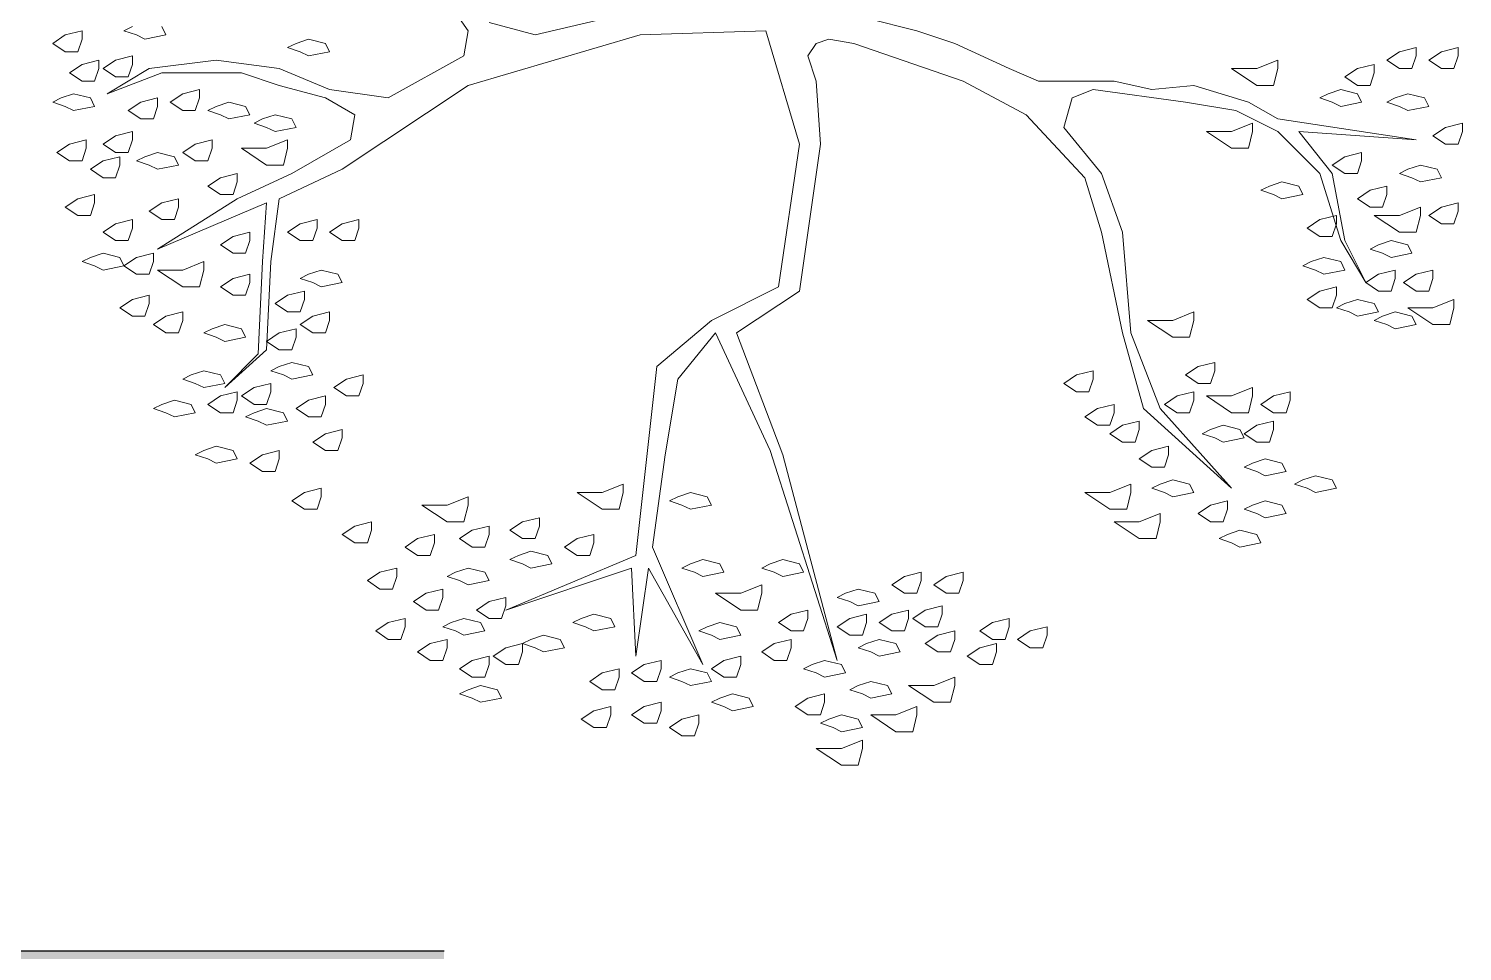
# Model space of a CAD drawing. Header units: millimetres. Extents: x 1389 to 2186, y 2011 to 2343.
# Drawn here: x 1389.9438 to 1390.3497, y 2334.3872 to 2334.6483 of the extents above; entities that cross this region are included whole.
import ezdxf

# ---------------------------------------------------------------- set-up
doc = ezdxf.new("R2010")
doc.units = ezdxf.units.MM
doc.layers.add('moveis', color=240, linetype='Continuous')
doc.layers.add('Vegetação', color=84, linetype='Continuous', lineweight=15)

# ---------------------------------------------------------------- blocks, each defined once
blk = doc.blocks.new('vegetal')
at = {"layer": 'Vegetação'}
for p, q in [((2182.78372, 2005.30134), (2182.79204, 2005.28946)), ((2182.69701, 2005.29065), (2182.69463, 2005.28946)), ((2182.70651, 2005.28828), (2182.70532, 2005.29065)), ((2182.81105, 2005.28828), (2182.79798, 2005.29184)), ((2182.83124, 2005.29303), (2182.81105, 2005.28828)), ((2182.91914, 2005.28946), (2182.90489, 2005.29303)), ((2182.67444, 2005.2859), (2182.678, 2005.28828)), ((2182.678, 2005.28352), (2182.67444, 2005.2859)), ((2182.678, 2005.28828), (2182.68275, 2005.28946)), ((2182.68275, 2005.28709), (2182.68157, 2005.28352)), ((2182.68275, 2005.28946), (2182.68275, 2005.28709)), ((2182.69463, 2005.28946), (2182.6982, 2005.28828)), ((2182.6982, 2005.28828), (2182.70057, 2005.28709)), ((2182.70057, 2005.28709), (2182.70651, 2005.28828)), ((2182.74334, 2005.2859), (2182.74096, 2005.28471)), ((2182.7469, 2005.28709), (2182.74334, 2005.2859)), ((2182.75165, 2005.2859), (2182.7469, 2005.28709)), ((2182.75284, 2005.28352), (2182.75165, 2005.2859)), ((2182.79204, 2005.28946), (2182.79085, 2005.28234)), ((2182.79204, 2005.27402), (2182.84074, 2005.28828)), ((2182.84074, 2005.28828), (2182.87638, 2005.28946)), ((2182.87638, 2005.28946), (2182.88588, 2005.25739)), ((2182.88826, 2005.28234), (2182.89063, 2005.2859)), ((2182.89063, 2005.2859), (2182.8942, 2005.28709)), ((2182.8942, 2005.28709), (2182.90132, 2005.2859)), ((2182.90132, 2005.2859), (2182.93221, 2005.27521)), ((2182.92983, 2005.2859), (2182.91914, 2005.28946)), ((2182.94527, 2005.27877), (2182.92983, 2005.2859)), ((2182.68157, 2005.28352), (2182.678, 2005.28352)), ((2182.69226, 2005.28115), (2182.69701, 2005.28234)), ((2182.69701, 2005.28234), (2182.69701, 2005.27996)), ((2182.74096, 2005.28471), (2182.74452, 2005.28352)), ((2182.74452, 2005.28352), (2182.7469, 2005.28234)), ((2182.7469, 2005.28234), (2182.75284, 2005.28352)), ((2182.79085, 2005.28234), (2182.76947, 2005.27046)), ((2182.89063, 2005.27521), (2182.88826, 2005.28234)), ((2183.05218, 2005.28115), (2183.05575, 2005.28352)), ((2183.05575, 2005.28352), (2183.0605, 2005.28471)), ((2183.0605, 2005.28234), (2183.05931, 2005.27877)), ((2183.0605, 2005.28471), (2183.0605, 2005.28234)), ((2183.06406, 2005.28115), (2183.06763, 2005.28352)), ((2183.06763, 2005.28352), (2183.07238, 2005.28471)), ((2183.07238, 2005.28234), (2183.07119, 2005.27877)), ((2183.07238, 2005.28471), (2183.07238, 2005.28234)), ((2182.67919, 2005.27758), (2182.68275, 2005.27996)), ((2182.68275, 2005.27521), (2182.67919, 2005.27758)), ((2182.68275, 2005.27996), (2182.68751, 2005.28115)), ((2182.68751, 2005.27877), (2182.68632, 2005.27521)), ((2182.68751, 2005.28115), (2182.68751, 2005.27877)), ((2182.68869, 2005.27877), (2182.69226, 2005.28115)), ((2182.69226, 2005.2764), (2182.68869, 2005.27877)), ((2182.70176, 2005.27877), (2182.68988, 2005.27165)), ((2182.68988, 2005.27165), (2182.70532, 2005.27758)), ((2182.69701, 2005.27996), (2182.69582, 2005.2764)), ((2182.72077, 2005.28115), (2182.70176, 2005.27877)), ((2182.70532, 2005.27758), (2182.72789, 2005.27758)), ((2182.73858, 2005.27877), (2182.72077, 2005.28115)), ((2182.72789, 2005.27758), (2182.73858, 2005.27402)), ((2182.75284, 2005.27283), (2182.73858, 2005.27877)), ((2182.95359, 2005.27521), (2182.94527, 2005.27877)), ((2183.00823, 2005.27877), (2183.01536, 2005.27877)), ((2183.01536, 2005.27402), (2183.00823, 2005.27877)), ((2183.01536, 2005.27877), (2183.0213, 2005.28115)), ((2183.0213, 2005.27877), (2183.02011, 2005.27402)), ((2183.0213, 2005.28115), (2183.0213, 2005.27877)), ((2183.0403, 2005.2764), (2183.04387, 2005.27877)), ((2183.04387, 2005.27877), (2183.04862, 2005.27996)), ((2183.04862, 2005.27758), (2183.04743, 2005.27402)), ((2183.04862, 2005.27996), (2183.04862, 2005.27758)), ((2183.05575, 2005.27877), (2183.05218, 2005.28115)), ((2183.05931, 2005.27877), (2183.05575, 2005.27877)), ((2183.06763, 2005.27877), (2183.06406, 2005.28115)), ((2183.07119, 2005.27877), (2183.06763, 2005.27877)), ((2182.68632, 2005.27521), (2182.68275, 2005.27521)), ((2182.69582, 2005.2764), (2182.69226, 2005.2764)), ((2182.73858, 2005.27402), (2182.75165, 2005.27046)), ((2182.7564, 2005.25026), (2182.79204, 2005.27402)), ((2182.89182, 2005.25739), (2182.89063, 2005.27521)), ((2182.93221, 2005.27521), (2182.95003, 2005.26571)), ((2182.96309, 2005.27521), (2182.95359, 2005.27521)), ((2182.97497, 2005.27521), (2182.96309, 2005.27521)), ((2182.98566, 2005.27283), (2182.97497, 2005.27521)), ((2182.99754, 2005.27402), (2182.98566, 2005.27283)), ((2183.01298, 2005.26927), (2182.99754, 2005.27402)), ((2183.02011, 2005.27402), (2183.01536, 2005.27402)), ((2183.04387, 2005.27402), (2183.0403, 2005.2764)), ((2183.04743, 2005.27402), (2183.04387, 2005.27402)), ((2182.67682, 2005.27046), (2182.67444, 2005.26927)), ((2182.67444, 2005.26927), (2182.678, 2005.26808)), ((2182.68038, 2005.27165), (2182.67682, 2005.27046)), ((2182.68513, 2005.27046), (2182.68038, 2005.27165)), ((2182.68632, 2005.26808), (2182.68513, 2005.27046)), ((2182.69582, 2005.26689), (2182.69938, 2005.26927)), ((2182.69938, 2005.26927), (2182.70414, 2005.27046)), ((2182.70414, 2005.27046), (2182.70414, 2005.26808)), ((2182.7077, 2005.26927), (2182.71126, 2005.27165)), ((2182.71126, 2005.26689), (2182.7077, 2005.26927)), ((2182.71126, 2005.27165), (2182.71602, 2005.27283)), ((2182.71602, 2005.27046), (2182.71483, 2005.26689)), ((2182.71602, 2005.27283), (2182.71602, 2005.27046)), ((2182.72433, 2005.26927), (2182.72077, 2005.26808)), ((2182.72908, 2005.26808), (2182.72433, 2005.26927)), ((2182.75165, 2005.27046), (2182.75997, 2005.26571)), ((2182.76947, 2005.27046), (2182.75284, 2005.27283)), ((2182.96072, 2005.26214), (2182.96309, 2005.27046)), ((2182.96309, 2005.27046), (2182.96903, 2005.27283)), ((2182.96903, 2005.27283), (2182.99517, 2005.26927)), ((2182.99517, 2005.26927), (2183.00942, 2005.26689)), ((2183.0213, 2005.26452), (2183.01298, 2005.26927)), ((2183.03555, 2005.27165), (2183.03318, 2005.27046)), ((2183.03318, 2005.27046), (2183.03674, 2005.26927)), ((2183.03912, 2005.27283), (2183.03555, 2005.27165)), ((2183.03674, 2005.26927), (2183.03912, 2005.26808)), ((2183.04387, 2005.27165), (2183.03912, 2005.27283)), ((2183.03912, 2005.26808), (2183.04506, 2005.26927)), ((2183.04506, 2005.26927), (2183.04387, 2005.27165)), ((2183.05456, 2005.27046), (2183.05218, 2005.26927)), ((2183.05218, 2005.26927), (2183.05575, 2005.26808)), ((2183.05812, 2005.27165), (2183.05456, 2005.27046)), ((2183.06287, 2005.27046), (2183.05812, 2005.27165)), ((2183.06406, 2005.26808), (2183.06287, 2005.27046)), ((2182.678, 2005.26808), (2182.68038, 2005.26689)), ((2182.68038, 2005.26689), (2182.68632, 2005.26808)), ((2182.69938, 2005.26452), (2182.69582, 2005.26689)), ((2182.70414, 2005.26808), (2182.70295, 2005.26452)), ((2182.71483, 2005.26689), (2182.71126, 2005.26689)), ((2182.72077, 2005.26808), (2182.71839, 2005.26689)), ((2182.71839, 2005.26689), (2182.72195, 2005.26571)), ((2182.72195, 2005.26571), (2182.72433, 2005.26452)), ((2182.72433, 2005.26452), (2182.73027, 2005.26571)), ((2182.73027, 2005.26571), (2182.72908, 2005.26808)), ((2182.7374, 2005.26571), (2182.73383, 2005.26452)), ((2182.74215, 2005.26452), (2182.7374, 2005.26571)), ((2182.75997, 2005.26571), (2182.75878, 2005.25858)), ((2182.95003, 2005.26571), (2182.96666, 2005.24789)), ((2183.00942, 2005.26689), (2183.0213, 2005.26095)), ((2183.05575, 2005.26808), (2183.05812, 2005.26689)), ((2183.05812, 2005.26689), (2183.06406, 2005.26808)), ((2182.70295, 2005.26452), (2182.69938, 2005.26452)), ((2182.73383, 2005.26452), (2182.73146, 2005.26333)), ((2182.73146, 2005.26333), (2182.73502, 2005.26214)), ((2182.73502, 2005.26214), (2182.7374, 2005.26095)), ((2182.7374, 2005.26095), (2182.74334, 2005.26214)), ((2182.74334, 2005.26214), (2182.74215, 2005.26452)), ((2182.97141, 2005.24908), (2182.96072, 2005.26214)), ((2183.00823, 2005.26095), (2183.01417, 2005.26333)), ((2183.01417, 2005.26333), (2183.01417, 2005.26095)), ((2183.0605, 2005.25858), (2183.0213, 2005.26452)), ((2183.06525, 2005.25977), (2183.06881, 2005.26214)), ((2183.06881, 2005.26214), (2183.07357, 2005.26333)), ((2183.07357, 2005.26333), (2183.07357, 2005.26095)), ((2182.67563, 2005.25502), (2182.67919, 2005.25739)), ((2182.67919, 2005.25739), (2182.68394, 2005.25858)), ((2182.68394, 2005.25858), (2182.68394, 2005.2562)), ((2182.68869, 2005.25739), (2182.69226, 2005.25977)), ((2182.69226, 2005.25502), (2182.68869, 2005.25739)), ((2182.69226, 2005.25977), (2182.69701, 2005.26095)), ((2182.69701, 2005.25858), (2182.69582, 2005.25502)), ((2182.69701, 2005.26095), (2182.69701, 2005.25858)), ((2182.71126, 2005.25502), (2182.71483, 2005.25739)), ((2182.71483, 2005.25739), (2182.71958, 2005.25858)), ((2182.71958, 2005.25858), (2182.71958, 2005.2562)), ((2182.73502, 2005.2562), (2182.74096, 2005.25858)), ((2182.74096, 2005.25858), (2182.74096, 2005.2562)), ((2182.75878, 2005.25858), (2182.74215, 2005.24908)), ((2182.88588, 2005.25739), (2182.87994, 2005.217)), ((2182.88588, 2005.21582), (2182.89182, 2005.25739)), ((2183.00823, 2005.2562), (2183.00111, 2005.26095)), ((2183.00111, 2005.26095), (2183.00823, 2005.26095)), ((2183.01417, 2005.26095), (2183.01298, 2005.2562)), ((2183.0213, 2005.26095), (2183.03318, 2005.24908)), ((2183.02724, 2005.26095), (2183.0605, 2005.25858)), ((2183.03674, 2005.24908), (2183.02724, 2005.26095)), ((2183.06881, 2005.25739), (2183.06525, 2005.25977)), ((2183.07238, 2005.25739), (2183.06881, 2005.25739)), ((2183.07357, 2005.26095), (2183.07238, 2005.25739)), ((2182.67919, 2005.25264), (2182.67563, 2005.25502)), ((2182.68394, 2005.2562), (2182.68275, 2005.25264)), ((2182.68869, 2005.25264), (2182.69345, 2005.25383)), ((2182.69582, 2005.25502), (2182.69226, 2005.25502)), ((2182.69345, 2005.25383), (2182.69345, 2005.25145)), ((2182.70057, 2005.25383), (2182.6982, 2005.25264)), ((2182.70414, 2005.25502), (2182.70057, 2005.25383)), ((2182.70889, 2005.25383), (2182.70414, 2005.25502)), ((2182.71008, 2005.25145), (2182.70889, 2005.25383)), ((2182.71483, 2005.25264), (2182.71126, 2005.25502)), ((2182.71958, 2005.2562), (2182.71839, 2005.25264)), ((2182.72789, 2005.2562), (2182.73502, 2005.2562)), ((2182.73502, 2005.25145), (2182.72789, 2005.2562)), ((2182.74096, 2005.2562), (2182.73977, 2005.25145)), ((2183.01298, 2005.2562), (2183.00823, 2005.2562)), ((2183.03674, 2005.25145), (2183.0403, 2005.25383)), ((2183.0403, 2005.25383), (2183.04506, 2005.25502)), ((2183.04506, 2005.25502), (2183.04506, 2005.25264)), ((2182.68275, 2005.25264), (2182.67919, 2005.25264)), ((2182.68513, 2005.25026), (2182.68869, 2005.25264)), ((2182.68869, 2005.24789), (2182.68513, 2005.25026)), ((2182.69345, 2005.25145), (2182.69226, 2005.24789)), ((2182.6982, 2005.25264), (2182.70176, 2005.25145)), ((2182.70176, 2005.25145), (2182.70414, 2005.25026)), ((2182.70414, 2005.25026), (2182.71008, 2005.25145)), ((2182.71839, 2005.25264), (2182.71483, 2005.25264)), ((2182.72195, 2005.24789), (2182.72671, 2005.24908)), ((2182.74215, 2005.24908), (2182.72671, 2005.24195)), ((2182.72671, 2005.24908), (2182.72671, 2005.2467)), ((2182.73977, 2005.25145), (2182.73502, 2005.25145)), ((2182.73858, 2005.24195), (2182.7564, 2005.25026)), ((2182.97735, 2005.23245), (2182.97141, 2005.24908)), ((2183.03318, 2005.24908), (2183.03912, 2005.23007)), ((2183.0403, 2005.24908), (2183.03674, 2005.25145)), ((2183.0403, 2005.23007), (2183.03674, 2005.24908)), ((2183.04387, 2005.24908), (2183.0403, 2005.24908)), ((2183.04506, 2005.25264), (2183.04387, 2005.24908)), ((2183.05812, 2005.25026), (2183.05575, 2005.24908)), ((2183.05575, 2005.24908), (2183.05931, 2005.24789)), ((2183.06169, 2005.25145), (2183.05812, 2005.25026)), ((2183.06644, 2005.25026), (2183.06169, 2005.25145)), ((2183.06763, 2005.24789), (2183.06644, 2005.25026)), ((2182.69226, 2005.24789), (2182.68869, 2005.24789)), ((2182.71839, 2005.24551), (2182.72195, 2005.24789)), ((2182.72195, 2005.24314), (2182.71839, 2005.24551)), ((2182.72671, 2005.2467), (2182.72552, 2005.24314)), ((2182.96666, 2005.24789), (2182.97141, 2005.23245)), ((2183.01892, 2005.24551), (2183.01655, 2005.24432)), ((2183.02249, 2005.2467), (2183.01892, 2005.24551)), ((2183.02724, 2005.24551), (2183.02249, 2005.2467)), ((2183.02843, 2005.24314), (2183.02724, 2005.24551)), ((2183.04743, 2005.24432), (2183.05218, 2005.24551)), ((2183.05218, 2005.24551), (2183.05218, 2005.24314)), ((2183.05931, 2005.24789), (2183.06169, 2005.2467)), ((2183.06169, 2005.2467), (2183.06763, 2005.24789)), ((2182.678, 2005.23957), (2182.68157, 2005.24195)), ((2182.68157, 2005.24195), (2182.68632, 2005.24314)), ((2182.68632, 2005.24314), (2182.68632, 2005.24076)), ((2182.72671, 2005.24195), (2182.70414, 2005.22769)), ((2182.70532, 2005.24076), (2182.71008, 2005.24195)), ((2182.71008, 2005.24195), (2182.71008, 2005.23957)), ((2182.72552, 2005.24314), (2182.72195, 2005.24314)), ((2182.73621, 2005.22413), (2182.73858, 2005.24195)), ((2183.01655, 2005.24432), (2183.02011, 2005.24314)), ((2183.02011, 2005.24314), (2183.02249, 2005.24195)), ((2183.02249, 2005.24195), (2183.02843, 2005.24314)), ((2183.04387, 2005.24195), (2183.04743, 2005.24432)), ((2183.04743, 2005.23957), (2183.04387, 2005.24195)), ((2183.05218, 2005.24314), (2183.051, 2005.23957)), ((2182.68157, 2005.2372), (2182.678, 2005.23957)), ((2182.68513, 2005.2372), (2182.68157, 2005.2372)), ((2182.68632, 2005.24076), (2182.68513, 2005.2372)), ((2182.70176, 2005.23839), (2182.70532, 2005.24076)), ((2182.70532, 2005.23601), (2182.70176, 2005.23839)), ((2182.70414, 2005.22769), (2182.73502, 2005.24076)), ((2182.71008, 2005.23957), (2182.70889, 2005.23601)), ((2182.73502, 2005.24076), (2182.73383, 2005.22413)), ((2183.03318, 2005.23601), (2183.03793, 2005.2372)), ((2183.03793, 2005.2372), (2183.03793, 2005.23482)), ((2183.051, 2005.23957), (2183.04743, 2005.23957)), ((2183.04862, 2005.2372), (2183.05575, 2005.2372)), ((2183.05575, 2005.23245), (2183.04862, 2005.2372)), ((2183.05575, 2005.2372), (2183.06169, 2005.23957)), ((2183.06169, 2005.2372), (2183.0605, 2005.23245)), ((2183.06169, 2005.23957), (2183.06169, 2005.2372)), ((2183.06406, 2005.2372), (2183.06763, 2005.23957)), ((2183.06763, 2005.23482), (2183.06406, 2005.2372)), ((2183.06763, 2005.23957), (2183.07238, 2005.24076)), ((2183.07238, 2005.23839), (2183.07119, 2005.23482)), ((2183.07238, 2005.24076), (2183.07238, 2005.23839)), ((2182.68869, 2005.23245), (2182.69226, 2005.23482)), ((2182.69226, 2005.23482), (2182.69701, 2005.23601)), ((2182.69701, 2005.23363), (2182.69582, 2005.23007)), ((2182.69701, 2005.23601), (2182.69701, 2005.23363)), ((2182.70889, 2005.23601), (2182.70532, 2005.23601)), ((2182.74096, 2005.23245), (2182.74452, 2005.23482)), ((2182.74452, 2005.23482), (2182.74928, 2005.23601)), ((2182.74928, 2005.23363), (2182.74809, 2005.23007)), ((2182.74928, 2005.23601), (2182.74928, 2005.23363)), ((2182.75284, 2005.23245), (2182.7564, 2005.23482)), ((2182.7564, 2005.23482), (2182.76115, 2005.23601)), ((2182.76115, 2005.23363), (2182.75997, 2005.23007)), ((2182.76115, 2005.23601), (2182.76115, 2005.23363)), ((2183.02961, 2005.23363), (2183.03318, 2005.23601)), ((2183.03318, 2005.23126), (2183.02961, 2005.23363)), ((2183.03793, 2005.23482), (2183.03674, 2005.23126)), ((2183.07119, 2005.23482), (2183.06763, 2005.23482)), ((2182.69226, 2005.23007), (2182.68869, 2005.23245)), ((2182.69582, 2005.23007), (2182.69226, 2005.23007)), ((2182.72195, 2005.22888), (2182.72552, 2005.23126)), ((2182.72552, 2005.22651), (2182.72195, 2005.22888)), ((2182.72552, 2005.23126), (2182.73027, 2005.23245)), ((2182.73027, 2005.23007), (2182.72908, 2005.22651)), ((2182.73027, 2005.23245), (2182.73027, 2005.23007)), ((2182.74452, 2005.23007), (2182.74096, 2005.23245)), ((2182.74809, 2005.23007), (2182.74452, 2005.23007)), ((2182.7564, 2005.23007), (2182.75284, 2005.23245)), ((2182.75997, 2005.23007), (2182.7564, 2005.23007)), ((2182.97141, 2005.23245), (2182.97735, 2005.20394)), ((2182.97972, 2005.20394), (2182.97735, 2005.23245)), ((2183.03674, 2005.23126), (2183.03318, 2005.23126)), ((2183.03912, 2005.23007), (2183.04624, 2005.21819)), ((2183.04624, 2005.21819), (2183.0403, 2005.23007)), ((2183.04981, 2005.22888), (2183.04743, 2005.22769)), ((2183.05337, 2005.23007), (2183.04981, 2005.22888)), ((2183.05812, 2005.22888), (2183.05337, 2005.23007)), ((2183.0605, 2005.23245), (2183.05575, 2005.23245)), ((2183.05931, 2005.22651), (2183.05812, 2005.22888)), ((2182.68513, 2005.22532), (2182.68275, 2005.22413)), ((2182.68869, 2005.22651), (2182.68513, 2005.22532)), ((2182.69345, 2005.22532), (2182.68869, 2005.22651)), ((2182.69463, 2005.22294), (2182.69345, 2005.22532)), ((2182.69463, 2005.22294), (2182.6982, 2005.22532)), ((2182.6982, 2005.22532), (2182.70295, 2005.22651)), ((2182.70295, 2005.22651), (2182.70295, 2005.22413)), ((2182.72908, 2005.22651), (2182.72552, 2005.22651)), ((2183.03437, 2005.22532), (2183.0308, 2005.22413)), ((2183.03912, 2005.22413), (2183.03437, 2005.22532)), ((2183.04743, 2005.22769), (2183.051, 2005.22651)), ((2183.051, 2005.22651), (2183.05337, 2005.22532)), ((2183.05337, 2005.22532), (2183.05931, 2005.22651)), ((2182.68275, 2005.22413), (2182.68632, 2005.22294)), ((2182.68632, 2005.22294), (2182.68869, 2005.22176)), ((2182.68869, 2005.22176), (2182.69463, 2005.22294)), ((2182.6982, 2005.22057), (2182.69463, 2005.22294)), ((2182.70176, 2005.22057), (2182.6982, 2005.22057)), ((2182.70295, 2005.22413), (2182.70176, 2005.22057)), ((2182.71126, 2005.217), (2182.70414, 2005.22176)), ((2182.70414, 2005.22176), (2182.71126, 2005.22176)), ((2182.71126, 2005.22176), (2182.7172, 2005.22413)), ((2182.7172, 2005.22176), (2182.71602, 2005.217)), ((2182.7172, 2005.22413), (2182.7172, 2005.22176)), ((2182.72552, 2005.21938), (2182.73027, 2005.22057)), ((2182.73027, 2005.22057), (2182.73027, 2005.21819)), ((2182.73383, 2005.22413), (2182.73265, 2005.198)), ((2182.73502, 2005.19919), (2182.73621, 2005.22413)), ((2182.7469, 2005.22057), (2182.74452, 2005.21938)), ((2182.75046, 2005.22176), (2182.7469, 2005.22057)), ((2182.75521, 2005.22057), (2182.75046, 2005.22176)), ((2182.7564, 2005.21819), (2182.75521, 2005.22057)), ((2183.0308, 2005.22413), (2183.02843, 2005.22294)), ((2183.02843, 2005.22294), (2183.03199, 2005.22176)), ((2183.03199, 2005.22176), (2183.03437, 2005.22057)), ((2183.03437, 2005.22057), (2183.0403, 2005.22176)), ((2183.0403, 2005.22176), (2183.03912, 2005.22413)), ((2183.04624, 2005.21819), (2183.04981, 2005.22057)), ((2183.04981, 2005.22057), (2183.05456, 2005.22176)), ((2183.05456, 2005.22176), (2183.05456, 2005.21938)), ((2183.05694, 2005.21819), (2183.0605, 2005.22057)), ((2183.0605, 2005.22057), (2183.06525, 2005.22176)), ((2183.06525, 2005.22176), (2183.06525, 2005.21938)), ((2182.71602, 2005.217), (2182.71126, 2005.217)), ((2182.72195, 2005.217), (2182.72552, 2005.21938)), ((2182.72552, 2005.21463), (2182.72195, 2005.217)), ((2182.73027, 2005.21819), (2182.72908, 2005.21463)), ((2182.74452, 2005.21938), (2182.74809, 2005.21819)), ((2182.74809, 2005.21819), (2182.75046, 2005.217)), ((2182.75046, 2005.217), (2182.7564, 2005.21819)), ((2182.87994, 2005.217), (2182.86094, 2005.2075)), ((2183.03318, 2005.21582), (2183.03793, 2005.217)), ((2183.03793, 2005.217), (2183.03793, 2005.21463)), ((2183.04981, 2005.21582), (2183.04624, 2005.21819)), ((2183.05456, 2005.21938), (2183.05337, 2005.21582)), ((2183.0605, 2005.21582), (2183.05694, 2005.21819)), ((2183.06525, 2005.21938), (2183.06406, 2005.21582)), ((2182.69345, 2005.21106), (2182.69701, 2005.21344)), ((2182.69701, 2005.21344), (2182.70176, 2005.21463)), ((2182.70176, 2005.21463), (2182.70176, 2005.21225)), ((2182.72908, 2005.21463), (2182.72552, 2005.21463)), ((2182.7374, 2005.21225), (2182.74096, 2005.21463)), ((2182.74096, 2005.21463), (2182.74571, 2005.21582)), ((2182.74571, 2005.21344), (2182.74452, 2005.20988)), ((2182.74571, 2005.21582), (2182.74571, 2005.21344)), ((2182.86806, 2005.20394), (2182.88588, 2005.21582)), ((2183.02961, 2005.21344), (2183.03318, 2005.21582)), ((2183.03318, 2005.21106), (2183.02961, 2005.21344)), ((2183.03793, 2005.21463), (2183.03674, 2005.21106)), ((2183.04387, 2005.21344), (2183.0403, 2005.21225)), ((2183.04862, 2005.21225), (2183.04387, 2005.21344)), ((2183.05337, 2005.21582), (2183.04981, 2005.21582)), ((2183.06406, 2005.21582), (2183.0605, 2005.21582)), ((2183.06525, 2005.21106), (2183.07119, 2005.21344)), ((2183.07119, 2005.21344), (2183.07119, 2005.21106)), ((2182.69701, 2005.20869), (2182.69345, 2005.21106)), ((2182.70057, 2005.20869), (2182.69701, 2005.20869)), ((2182.70176, 2005.21225), (2182.70057, 2005.20869)), ((2182.70295, 2005.20631), (2182.70651, 2005.20869)), ((2182.70651, 2005.20869), (2182.71126, 2005.20988)), ((2182.71126, 2005.20988), (2182.71126, 2005.2075)), ((2182.74096, 2005.20988), (2182.7374, 2005.21225)), ((2182.74452, 2005.20988), (2182.74096, 2005.20988)), ((2182.74452, 2005.20631), (2182.74809, 2005.20869)), ((2182.74809, 2005.20869), (2182.75284, 2005.20988)), ((2182.75284, 2005.20988), (2182.75284, 2005.2075)), ((2182.9916, 2005.2075), (2182.99754, 2005.20988)), ((2182.99754, 2005.20988), (2182.99754, 2005.2075)), ((2183.03674, 2005.21106), (2183.03318, 2005.21106)), ((2183.0403, 2005.21225), (2183.03793, 2005.21106)), ((2183.03793, 2005.21106), (2183.04149, 2005.20988)), ((2183.04149, 2005.20988), (2183.04387, 2005.20869)), ((2183.04387, 2005.20869), (2183.04981, 2005.20988)), ((2183.04981, 2005.20988), (2183.04862, 2005.21225)), ((2183.051, 2005.20869), (2183.04862, 2005.2075)), ((2183.05456, 2005.20988), (2183.051, 2005.20869)), ((2183.05931, 2005.20869), (2183.05456, 2005.20988)), ((2183.05812, 2005.21106), (2183.06525, 2005.21106)), ((2183.06525, 2005.20631), (2183.05812, 2005.21106)), ((2183.0605, 2005.20631), (2183.05931, 2005.20869)), ((2183.07119, 2005.21106), (2183.07, 2005.20631)), ((2182.70651, 2005.20394), (2182.70295, 2005.20631)), ((2182.71126, 2005.2075), (2182.71008, 2005.20394)), ((2182.71958, 2005.20513), (2182.7172, 2005.20394)), ((2182.72314, 2005.20631), (2182.71958, 2005.20513)), ((2182.72789, 2005.20513), (2182.72314, 2005.20631)), ((2182.72908, 2005.20275), (2182.72789, 2005.20513)), ((2182.73858, 2005.20394), (2182.74334, 2005.20513)), ((2182.74334, 2005.20513), (2182.74334, 2005.20275)), ((2182.74809, 2005.20394), (2182.74452, 2005.20631)), ((2182.75284, 2005.2075), (2182.75165, 2005.20394)), ((2182.86094, 2005.2075), (2182.84549, 2005.19443)), ((2182.98447, 2005.2075), (2182.9916, 2005.2075)), ((2182.9916, 2005.20275), (2182.98447, 2005.2075)), ((2182.99754, 2005.2075), (2182.99635, 2005.20275)), ((2183.04862, 2005.2075), (2183.05218, 2005.20631)), ((2183.05218, 2005.20631), (2183.05456, 2005.20513)), ((2183.05456, 2005.20513), (2183.0605, 2005.20631)), ((2183.07, 2005.20631), (2183.06525, 2005.20631)), ((2182.71008, 2005.20394), (2182.70651, 2005.20394)), ((2182.7172, 2005.20394), (2182.72077, 2005.20275)), ((2182.72077, 2005.20275), (2182.72314, 2005.20156)), ((2182.72314, 2005.20156), (2182.72908, 2005.20275)), ((2182.73502, 2005.20156), (2182.73858, 2005.20394)), ((2182.73858, 2005.19919), (2182.73502, 2005.20156)), ((2182.74334, 2005.20275), (2182.74215, 2005.19919)), ((2182.75165, 2005.20394), (2182.74809, 2005.20394)), ((2182.85143, 2005.19087), (2182.86212, 2005.20394)), ((2182.86212, 2005.20394), (2182.87757, 2005.17068)), ((2182.88113, 2005.16949), (2182.86806, 2005.20394)), ((2182.97735, 2005.20394), (2182.98329, 2005.18256)), ((2182.98804, 2005.18256), (2182.97972, 2005.20394)), ((2182.99635, 2005.20275), (2182.9916, 2005.20275)), ((2182.72314, 2005.1885), (2182.73502, 2005.19919)), ((2182.73265, 2005.198), (2182.72314, 2005.1885)), ((2182.74215, 2005.19919), (2182.73858, 2005.19919)), ((2182.71364, 2005.19206), (2182.71126, 2005.19087)), ((2182.7172, 2005.19325), (2182.71364, 2005.19206)), ((2182.72195, 2005.19206), (2182.7172, 2005.19325)), ((2182.72314, 2005.18968), (2182.72195, 2005.19206)), ((2182.73858, 2005.19443), (2182.73621, 2005.19325)), ((2182.73621, 2005.19325), (2182.73977, 2005.19206)), ((2182.74215, 2005.19562), (2182.73858, 2005.19443)), ((2182.73977, 2005.19206), (2182.74215, 2005.19087)), ((2182.7469, 2005.19443), (2182.74215, 2005.19562)), ((2182.74215, 2005.19087), (2182.74809, 2005.19206)), ((2182.74809, 2005.19206), (2182.7469, 2005.19443)), ((2182.75759, 2005.19087), (2182.76234, 2005.19206)), ((2182.76234, 2005.19206), (2182.76234, 2005.18968)), ((2182.84549, 2005.19443), (2182.83955, 2005.14098)), ((2182.96072, 2005.18968), (2182.96428, 2005.19206)), ((2182.96428, 2005.19206), (2182.96903, 2005.19325)), ((2182.96903, 2005.19325), (2182.96903, 2005.19087)), ((2182.99517, 2005.19206), (2182.99873, 2005.19443)), ((2182.99873, 2005.18968), (2182.99517, 2005.19206)), ((2182.99873, 2005.19443), (2183.00348, 2005.19562)), ((2183.00348, 2005.19325), (2183.00229, 2005.18968)), ((2183.00348, 2005.19562), (2183.00348, 2005.19325)), ((2182.71126, 2005.19087), (2182.71483, 2005.18968)), ((2182.71483, 2005.18968), (2182.7172, 2005.1885)), ((2182.7172, 2005.1885), (2182.72314, 2005.18968)), ((2182.72789, 2005.18612), (2182.73146, 2005.1885)), ((2182.73146, 2005.1885), (2182.73621, 2005.18968)), ((2182.73621, 2005.18968), (2182.73621, 2005.18731)), ((2182.75403, 2005.1885), (2182.75759, 2005.19087)), ((2182.75759, 2005.18612), (2182.75403, 2005.1885)), ((2182.76234, 2005.18968), (2182.76115, 2005.18612)), ((2182.84787, 2005.16949), (2182.85143, 2005.19087)), ((2182.96428, 2005.18731), (2182.96072, 2005.18968)), ((2182.96903, 2005.19087), (2182.96784, 2005.18731)), ((2183.00229, 2005.18968), (2182.99873, 2005.18968)), ((2183.00823, 2005.18612), (2183.01417, 2005.1885)), ((2183.01417, 2005.1885), (2183.01417, 2005.18612)), ((2182.70889, 2005.18493), (2182.70532, 2005.18374)), ((2182.71364, 2005.18374), (2182.70889, 2005.18493)), ((2182.71839, 2005.18374), (2182.72195, 2005.18612)), ((2182.72195, 2005.18612), (2182.72671, 2005.18731)), ((2182.72671, 2005.18493), (2182.72552, 2005.18137)), ((2182.72671, 2005.18731), (2182.72671, 2005.18493)), ((2182.73146, 2005.18374), (2182.72789, 2005.18612)), ((2182.73621, 2005.18731), (2182.73502, 2005.18374)), ((2182.74334, 2005.18256), (2182.7469, 2005.18493)), ((2182.7469, 2005.18493), (2182.75165, 2005.18612)), ((2182.75165, 2005.18612), (2182.75165, 2005.18374)), ((2182.76115, 2005.18612), (2182.75759, 2005.18612)), ((2182.96784, 2005.18731), (2182.96428, 2005.18731)), ((2182.98923, 2005.18374), (2182.99279, 2005.18612)), ((2182.99279, 2005.18612), (2182.99754, 2005.18731)), ((2182.99754, 2005.18493), (2182.99635, 2005.18137)), ((2182.99754, 2005.18731), (2182.99754, 2005.18493)), ((2183.00823, 2005.18137), (2183.00111, 2005.18612)), ((2183.00111, 2005.18612), (2183.00823, 2005.18612)), ((2183.01417, 2005.18612), (2183.01298, 2005.18137)), ((2183.01655, 2005.18374), (2183.02011, 2005.18612)), ((2183.02011, 2005.18612), (2183.02486, 2005.18731)), ((2183.02486, 2005.18493), (2183.02367, 2005.18137)), ((2183.02486, 2005.18731), (2183.02486, 2005.18493)), ((2182.70532, 2005.18374), (2182.70295, 2005.18256)), ((2182.70295, 2005.18256), (2182.70651, 2005.18137)), ((2182.70651, 2005.18137), (2182.70889, 2005.18018)), ((2182.70889, 2005.18018), (2182.71483, 2005.18137)), ((2182.71483, 2005.18137), (2182.71364, 2005.18374)), ((2182.72195, 2005.18137), (2182.71839, 2005.18374)), ((2182.72552, 2005.18137), (2182.72195, 2005.18137)), ((2182.73146, 2005.18137), (2182.72908, 2005.18018)), ((2182.72908, 2005.18018), (2182.73265, 2005.17899)), ((2182.73502, 2005.18374), (2182.73146, 2005.18374)), ((2182.73502, 2005.18256), (2182.73146, 2005.18137)), ((2182.73977, 2005.18137), (2182.73502, 2005.18256)), ((2182.74096, 2005.17899), (2182.73977, 2005.18137)), ((2182.7469, 2005.18018), (2182.74334, 2005.18256)), ((2182.75046, 2005.18018), (2182.7469, 2005.18018)), ((2182.75165, 2005.18374), (2182.75046, 2005.18018)), ((2182.96666, 2005.18018), (2182.97022, 2005.18256)), ((2182.97022, 2005.17781), (2182.96666, 2005.18018)), ((2182.97022, 2005.18256), (2182.97497, 2005.18374)), ((2182.97497, 2005.18137), (2182.97378, 2005.17781)), ((2182.97497, 2005.18374), (2182.97497, 2005.18137)), ((2182.98329, 2005.18256), (2183.00823, 2005.15999)), ((2183.00823, 2005.15999), (2182.98804, 2005.18256)), ((2182.99279, 2005.18137), (2182.98923, 2005.18374)), ((2182.99635, 2005.18137), (2182.99279, 2005.18137)), ((2183.01298, 2005.18137), (2183.00823, 2005.18137)), ((2183.02011, 2005.18137), (2183.01655, 2005.18374)), ((2183.02367, 2005.18137), (2183.02011, 2005.18137)), ((2182.73265, 2005.17899), (2182.73502, 2005.17781)), ((2182.73502, 2005.17781), (2182.74096, 2005.17899)), ((2182.75165, 2005.17543), (2182.7564, 2005.17662)), ((2182.7564, 2005.17662), (2182.7564, 2005.17424)), ((2182.97378, 2005.17781), (2182.97022, 2005.17781)), ((2182.97378, 2005.17543), (2182.97735, 2005.17781)), ((2182.97735, 2005.17781), (2182.9821, 2005.17899)), ((2182.9821, 2005.17662), (2182.98091, 2005.17305)), ((2182.9821, 2005.17899), (2182.9821, 2005.17662)), ((2183.00229, 2005.17662), (2182.99992, 2005.17543)), ((2183.00586, 2005.17781), (2183.00229, 2005.17662)), ((2183.01061, 2005.17662), (2183.00586, 2005.17781)), ((2183.0118, 2005.17424), (2183.01061, 2005.17662)), ((2183.0118, 2005.17543), (2183.01536, 2005.17781)), ((2183.01536, 2005.17781), (2183.02011, 2005.17899)), ((2183.02011, 2005.17662), (2183.01892, 2005.17305)), ((2183.02011, 2005.17899), (2183.02011, 2005.17662)), ((2182.72077, 2005.17187), (2182.7172, 2005.17068)), ((2182.72552, 2005.17068), (2182.72077, 2005.17187)), ((2182.74809, 2005.17305), (2182.75165, 2005.17543)), ((2182.75165, 2005.17068), (2182.74809, 2005.17305)), ((2182.7564, 2005.17424), (2182.75521, 2005.17068)), ((2182.97735, 2005.17305), (2182.97378, 2005.17543)), ((2182.98091, 2005.17305), (2182.97735, 2005.17305)), ((2182.98566, 2005.17068), (2182.99041, 2005.17187)), ((2182.99041, 2005.17187), (2182.99041, 2005.16949)), ((2182.99992, 2005.17543), (2183.00348, 2005.17424)), ((2183.00348, 2005.17424), (2183.00586, 2005.17305)), ((2183.00586, 2005.17305), (2183.0118, 2005.17424)), ((2183.01536, 2005.17305), (2183.0118, 2005.17543)), ((2183.01892, 2005.17305), (2183.01536, 2005.17305)), ((2182.7172, 2005.17068), (2182.71483, 2005.16949)), ((2182.71483, 2005.16949), (2182.71839, 2005.1683)), ((2182.71839, 2005.1683), (2182.72077, 2005.16711)), ((2182.72077, 2005.16711), (2182.72671, 2005.1683)), ((2182.72671, 2005.1683), (2182.72552, 2005.17068)), ((2182.73027, 2005.16711), (2182.73383, 2005.16949)), ((2182.73383, 2005.16949), (2182.73858, 2005.17068)), ((2182.73858, 2005.1683), (2182.7374, 2005.16474)), ((2182.73858, 2005.17068), (2182.73858, 2005.1683)), ((2182.75521, 2005.17068), (2182.75165, 2005.17068)), ((2182.84431, 2005.14336), (2182.84787, 2005.16949)), ((2182.87757, 2005.17068), (2182.89657, 2005.11129)), ((2182.89657, 2005.11129), (2182.88113, 2005.16949)), ((2182.9821, 2005.1683), (2182.98566, 2005.17068)), ((2182.98566, 2005.16593), (2182.9821, 2005.1683)), ((2182.99041, 2005.16949), (2182.98923, 2005.16593)), ((2183.01774, 2005.1683), (2183.01417, 2005.16711)), ((2183.02249, 2005.16711), (2183.01774, 2005.1683)), ((2182.73383, 2005.16474), (2182.73027, 2005.16711)), ((2182.7374, 2005.16474), (2182.73383, 2005.16474)), ((2182.98923, 2005.16593), (2182.98566, 2005.16593)), ((2183.01417, 2005.16711), (2183.0118, 2005.16593)), ((2183.0118, 2005.16593), (2183.01536, 2005.16474)), ((2183.01536, 2005.16474), (2183.01774, 2005.16355)), ((2183.01774, 2005.16355), (2183.02367, 2005.16474)), ((2183.02367, 2005.16474), (2183.02249, 2005.16711)), ((2182.74571, 2005.1588), (2182.75046, 2005.15999)), ((2182.75046, 2005.15999), (2182.75046, 2005.15761)), ((2182.83005, 2005.1588), (2182.83599, 2005.16118)), ((2182.83599, 2005.16118), (2182.83599, 2005.1588)), ((2182.97378, 2005.1588), (2182.97972, 2005.16118)), ((2182.97972, 2005.16118), (2182.97972, 2005.1588)), ((2182.98804, 2005.16118), (2182.98566, 2005.15999)), ((2182.98566, 2005.15999), (2182.98923, 2005.1588)), ((2182.9916, 2005.16236), (2182.98804, 2005.16118)), ((2182.99635, 2005.16118), (2182.9916, 2005.16236)), ((2182.99754, 2005.1588), (2182.99635, 2005.16118)), ((2183.02843, 2005.16236), (2183.02605, 2005.16118)), ((2183.02605, 2005.16118), (2183.02961, 2005.15999)), ((2183.03199, 2005.16355), (2183.02843, 2005.16236)), ((2183.02961, 2005.15999), (2183.03199, 2005.1588)), ((2183.03674, 2005.16236), (2183.03199, 2005.16355)), ((2183.03199, 2005.1588), (2183.03793, 2005.15999)), ((2183.03793, 2005.15999), (2183.03674, 2005.16236)), ((2182.74215, 2005.15642), (2182.74571, 2005.1588)), ((2182.74571, 2005.15405), (2182.74215, 2005.15642)), ((2182.75046, 2005.15761), (2182.74928, 2005.15405)), ((2182.7861, 2005.15524), (2182.79204, 2005.15761)), ((2182.79204, 2005.15761), (2182.79204, 2005.15524)), ((2182.82292, 2005.1588), (2182.83005, 2005.1588)), ((2182.83005, 2005.15405), (2182.82292, 2005.1588)), ((2182.83599, 2005.1588), (2182.8348, 2005.15405)), ((2182.85143, 2005.15761), (2182.84906, 2005.15642)), ((2182.84906, 2005.15642), (2182.85262, 2005.15524)), ((2182.855, 2005.1588), (2182.85143, 2005.15761)), ((2182.85975, 2005.15761), (2182.855, 2005.1588)), ((2182.86094, 2005.15524), (2182.85975, 2005.15761)), ((2182.96666, 2005.1588), (2182.97378, 2005.1588)), ((2182.97378, 2005.15405), (2182.96666, 2005.1588)), ((2182.97972, 2005.1588), (2182.97854, 2005.15405)), ((2182.98923, 2005.1588), (2182.9916, 2005.15761)), ((2182.9916, 2005.15761), (2182.99754, 2005.1588)), ((2183.00229, 2005.15524), (2183.00704, 2005.15642)), ((2183.00704, 2005.15642), (2183.00704, 2005.15405)), ((2183.01774, 2005.15642), (2183.01417, 2005.15524)), ((2183.02249, 2005.15524), (2183.01774, 2005.15642)), ((2182.74928, 2005.15405), (2182.74571, 2005.15405)), ((2182.77897, 2005.15524), (2182.7861, 2005.15524)), ((2182.7861, 2005.15048), (2182.77897, 2005.15524)), ((2182.79204, 2005.15524), (2182.79085, 2005.15048)), ((2182.80748, 2005.15048), (2182.81223, 2005.15167)), ((2182.81223, 2005.15167), (2182.81223, 2005.1493)), ((2182.8348, 2005.15405), (2182.83005, 2005.15405)), ((2182.85262, 2005.15524), (2182.855, 2005.15405)), ((2182.855, 2005.15405), (2182.86094, 2005.15524)), ((2182.97854, 2005.15405), (2182.97378, 2005.15405)), ((2182.9821, 2005.15048), (2182.98804, 2005.15286)), ((2182.98804, 2005.15286), (2182.98804, 2005.15048)), ((2182.99873, 2005.15286), (2183.00229, 2005.15524)), ((2183.00229, 2005.15048), (2182.99873, 2005.15286)), ((2183.00704, 2005.15405), (2183.00586, 2005.15048)), ((2183.01417, 2005.15524), (2183.0118, 2005.15405)), ((2183.0118, 2005.15405), (2183.01536, 2005.15286)), ((2183.01536, 2005.15286), (2183.01774, 2005.15167)), ((2183.01774, 2005.15167), (2183.02367, 2005.15286)), ((2183.02367, 2005.15286), (2183.02249, 2005.15524)), ((2182.7564, 2005.14692), (2182.75997, 2005.1493)), ((2182.75997, 2005.1493), (2182.76472, 2005.15048)), ((2182.76472, 2005.14811), (2182.76353, 2005.14455)), ((2182.76472, 2005.15048), (2182.76472, 2005.14811)), ((2182.79085, 2005.15048), (2182.7861, 2005.15048)), ((2182.78966, 2005.14573), (2182.79323, 2005.14811)), ((2182.79323, 2005.14811), (2182.79798, 2005.1493)), ((2182.79798, 2005.1493), (2182.79798, 2005.14692)), ((2182.80392, 2005.14811), (2182.80748, 2005.15048)), ((2182.80748, 2005.14573), (2182.80392, 2005.14811)), ((2182.81223, 2005.1493), (2182.81105, 2005.14573)), ((2182.97497, 2005.15048), (2182.9821, 2005.15048)), ((2182.9821, 2005.14573), (2182.97497, 2005.15048)), ((2182.98804, 2005.15048), (2182.98685, 2005.14573)), ((2183.00586, 2005.15048), (2183.00229, 2005.15048)), ((2183.01061, 2005.14811), (2183.00704, 2005.14692)), ((2183.01536, 2005.14692), (2183.01061, 2005.14811)), ((2182.75997, 2005.14455), (2182.7564, 2005.14692)), ((2182.76353, 2005.14455), (2182.75997, 2005.14455)), ((2182.77422, 2005.14336), (2182.77778, 2005.14573)), ((2182.77778, 2005.14098), (2182.77422, 2005.14336)), ((2182.77778, 2005.14573), (2182.78254, 2005.14692)), ((2182.78254, 2005.14455), (2182.78135, 2005.14098)), ((2182.78254, 2005.14692), (2182.78254, 2005.14455)), ((2182.79323, 2005.14336), (2182.78966, 2005.14573)), ((2182.79679, 2005.14336), (2182.79323, 2005.14336)), ((2182.79798, 2005.14692), (2182.79679, 2005.14336)), ((2182.81105, 2005.14573), (2182.80748, 2005.14573)), ((2182.81936, 2005.14336), (2182.82292, 2005.14573)), ((2182.82292, 2005.14098), (2182.81936, 2005.14336)), ((2182.82292, 2005.14573), (2182.82768, 2005.14692)), ((2182.82768, 2005.14455), (2182.82649, 2005.14098)), ((2182.82768, 2005.14692), (2182.82768, 2005.14455)), ((2182.85856, 2005.1101), (2182.84431, 2005.14336)), ((2182.98685, 2005.14573), (2182.9821, 2005.14573)), ((2183.00704, 2005.14692), (2183.00467, 2005.14573)), ((2183.00467, 2005.14573), (2183.00823, 2005.14455)), ((2183.00823, 2005.14455), (2183.01061, 2005.14336)), ((2183.01061, 2005.14336), (2183.01655, 2005.14455)), ((2183.01655, 2005.14455), (2183.01536, 2005.14692)), ((2182.78135, 2005.14098), (2182.77778, 2005.14098)), ((2182.83955, 2005.14098), (2182.80273, 2005.12554)), ((2182.80629, 2005.14098), (2182.80392, 2005.13979)), ((2182.80392, 2005.13979), (2182.80748, 2005.13861)), ((2182.80986, 2005.14217), (2182.80629, 2005.14098)), ((2182.81461, 2005.14098), (2182.80986, 2005.14217)), ((2182.8158, 2005.13861), (2182.81461, 2005.14098)), ((2182.82649, 2005.14098), (2182.82292, 2005.14098)), ((2182.85856, 2005.13979), (2182.855, 2005.13861)), ((2182.86331, 2005.13861), (2182.85856, 2005.13979)), ((2182.88113, 2005.13979), (2182.87757, 2005.13861)), ((2182.88588, 2005.13861), (2182.88113, 2005.13979)), ((2182.76353, 2005.13385), (2182.76709, 2005.13623)), ((2182.76709, 2005.13623), (2182.77185, 2005.13742)), ((2182.77185, 2005.13742), (2182.77185, 2005.13504)), ((2182.78848, 2005.13623), (2182.7861, 2005.13504)), ((2182.79204, 2005.13742), (2182.78848, 2005.13623)), ((2182.79679, 2005.13623), (2182.79204, 2005.13742)), ((2182.79798, 2005.13385), (2182.79679, 2005.13623)), ((2182.80273, 2005.12554), (2182.83837, 2005.13742)), ((2182.80748, 2005.13861), (2182.80986, 2005.13742)), ((2182.80986, 2005.13742), (2182.8158, 2005.13861)), ((2182.83837, 2005.13742), (2182.83955, 2005.11247)), ((2182.83955, 2005.11247), (2182.84312, 2005.13742)), ((2182.84312, 2005.13742), (2182.85856, 2005.1101)), ((2182.855, 2005.13861), (2182.85262, 2005.13742)), ((2182.85262, 2005.13742), (2182.85618, 2005.13623)), ((2182.85618, 2005.13623), (2182.85856, 2005.13504)), ((2182.85856, 2005.13504), (2182.8645, 2005.13623)), ((2182.8645, 2005.13623), (2182.86331, 2005.13861)), ((2182.87757, 2005.13861), (2182.87519, 2005.13742)), ((2182.87519, 2005.13742), (2182.87875, 2005.13623)), ((2182.87875, 2005.13623), (2182.88113, 2005.13504)), ((2182.88113, 2005.13504), (2182.88707, 2005.13623)), ((2182.88707, 2005.13623), (2182.88588, 2005.13861)), ((2182.91558, 2005.13504), (2182.92033, 2005.13623)), ((2182.92033, 2005.13623), (2182.92033, 2005.13385)), ((2182.92746, 2005.13504), (2182.93221, 2005.13623)), ((2182.93221, 2005.13623), (2182.93221, 2005.13385)), ((2182.76709, 2005.13148), (2182.76353, 2005.13385)), ((2182.77066, 2005.13148), (2182.76709, 2005.13148)), ((2182.77185, 2005.13504), (2182.77066, 2005.13148)), ((2182.78016, 2005.13029), (2182.78491, 2005.13148)), ((2182.78491, 2005.13148), (2182.78491, 2005.1291)), ((2182.7861, 2005.13504), (2182.78966, 2005.13385)), ((2182.78966, 2005.13385), (2182.79204, 2005.13267)), ((2182.79204, 2005.13267), (2182.79798, 2005.13385)), ((2182.86925, 2005.13029), (2182.87519, 2005.13267)), ((2182.87519, 2005.13267), (2182.87519, 2005.13029)), ((2182.90251, 2005.13148), (2182.89895, 2005.13029)), ((2182.90726, 2005.13029), (2182.90251, 2005.13148)), ((2182.91201, 2005.13267), (2182.91558, 2005.13504)), ((2182.91558, 2005.13029), (2182.91201, 2005.13267)), ((2182.92033, 2005.13385), (2182.91914, 2005.13029)), ((2182.92389, 2005.13267), (2182.92746, 2005.13504)), ((2182.92746, 2005.13029), (2182.92389, 2005.13267)), ((2182.93221, 2005.13385), (2182.93102, 2005.13029)), ((2182.7766, 2005.12792), (2182.78016, 2005.13029)), ((2182.78016, 2005.12554), (2182.7766, 2005.12792)), ((2182.78491, 2005.1291), (2182.78372, 2005.12554)), ((2182.79441, 2005.12554), (2182.79798, 2005.12792)), ((2182.79798, 2005.12792), (2182.80273, 2005.1291)), ((2182.80273, 2005.1291), (2182.80273, 2005.12673)), ((2182.86212, 2005.13029), (2182.86925, 2005.13029)), ((2182.86925, 2005.12554), (2182.86212, 2005.13029)), ((2182.87519, 2005.13029), (2182.874, 2005.12554)), ((2182.89895, 2005.13029), (2182.89657, 2005.1291)), ((2182.89657, 2005.1291), (2182.90014, 2005.12792)), ((2182.90014, 2005.12792), (2182.90251, 2005.12673)), ((2182.90251, 2005.12673), (2182.90845, 2005.12792)), ((2182.90845, 2005.12792), (2182.90726, 2005.13029)), ((2182.91914, 2005.13029), (2182.91558, 2005.13029)), ((2182.93102, 2005.13029), (2182.92746, 2005.13029)), ((2182.76947, 2005.12198), (2182.77422, 2005.12316)), ((2182.77422, 2005.12316), (2182.77422, 2005.12079)), ((2182.78372, 2005.12554), (2182.78016, 2005.12554)), ((2182.79085, 2005.12316), (2182.78729, 2005.12198)), ((2182.7956, 2005.12198), (2182.79085, 2005.12316)), ((2182.79798, 2005.12316), (2182.79441, 2005.12554)), ((2182.80154, 2005.12316), (2182.79798, 2005.12316)), ((2182.80273, 2005.12673), (2182.80154, 2005.12316)), ((2182.82411, 2005.12316), (2182.82174, 2005.12198)), ((2182.82768, 2005.12435), (2182.82411, 2005.12316)), ((2182.83243, 2005.12316), (2182.82768, 2005.12435)), ((2182.83361, 2005.12079), (2182.83243, 2005.12316)), ((2182.874, 2005.12554), (2182.86925, 2005.12554)), ((2182.87994, 2005.12198), (2182.88351, 2005.12435)), ((2182.88351, 2005.12435), (2182.88826, 2005.12554)), ((2182.88826, 2005.12316), (2182.88707, 2005.1196)), ((2182.88826, 2005.12554), (2182.88826, 2005.12316)), ((2182.89657, 2005.12079), (2182.90014, 2005.12316)), ((2182.90014, 2005.12316), (2182.90489, 2005.12435)), ((2182.90489, 2005.12435), (2182.90489, 2005.12198)), ((2182.90845, 2005.12198), (2182.91201, 2005.12435)), ((2182.91201, 2005.12435), (2182.91677, 2005.12554)), ((2182.91677, 2005.12316), (2182.91558, 2005.1196)), ((2182.91677, 2005.12554), (2182.91677, 2005.12316)), ((2182.91795, 2005.12316), (2182.92152, 2005.12554)), ((2182.92152, 2005.12079), (2182.91795, 2005.12316)), ((2182.92152, 2005.12554), (2182.92627, 2005.12673)), ((2182.92627, 2005.12435), (2182.92508, 2005.12079)), ((2182.92627, 2005.12673), (2182.92627, 2005.12435)), ((2182.94052, 2005.12198), (2182.94527, 2005.12316)), ((2182.94527, 2005.12316), (2182.94527, 2005.12079)), ((2182.76591, 2005.1196), (2182.76947, 2005.12198)), ((2182.76947, 2005.11722), (2182.76591, 2005.1196)), ((2182.77422, 2005.12079), (2182.77303, 2005.11722)), ((2182.78729, 2005.12198), (2182.78491, 2005.12079)), ((2182.78491, 2005.12079), (2182.78848, 2005.1196)), ((2182.78848, 2005.1196), (2182.79085, 2005.11841)), ((2182.79085, 2005.11841), (2182.79679, 2005.1196)), ((2182.79679, 2005.1196), (2182.7956, 2005.12198)), ((2182.82174, 2005.12198), (2182.8253, 2005.12079)), ((2182.8253, 2005.12079), (2182.82768, 2005.1196)), ((2182.82768, 2005.1196), (2182.83361, 2005.12079)), ((2182.85975, 2005.12079), (2182.85737, 2005.1196)), ((2182.85737, 2005.1196), (2182.86094, 2005.11841)), ((2182.86331, 2005.12198), (2182.85975, 2005.12079)), ((2182.86806, 2005.12079), (2182.86331, 2005.12198)), ((2182.86925, 2005.11841), (2182.86806, 2005.12079)), ((2182.88351, 2005.1196), (2182.87994, 2005.12198)), ((2182.88707, 2005.1196), (2182.88351, 2005.1196)), ((2182.90014, 2005.11841), (2182.89657, 2005.12079)), ((2182.90489, 2005.12198), (2182.9037, 2005.11841)), ((2182.91201, 2005.1196), (2182.90845, 2005.12198)), ((2182.91558, 2005.1196), (2182.91201, 2005.1196)), ((2182.92508, 2005.12079), (2182.92152, 2005.12079)), ((2182.92508, 2005.11841), (2182.92983, 2005.1196)), ((2182.92983, 2005.1196), (2182.92983, 2005.11722)), ((2182.93696, 2005.1196), (2182.94052, 2005.12198)), ((2182.94052, 2005.11722), (2182.93696, 2005.1196)), ((2182.94527, 2005.12079), (2182.94409, 2005.11722)), ((2182.94765, 2005.11722), (2182.95121, 2005.1196)), ((2182.95121, 2005.1196), (2182.95597, 2005.12079)), ((2182.95597, 2005.12079), (2182.95597, 2005.11841)), ((2182.77303, 2005.11722), (2182.76947, 2005.11722)), ((2182.77778, 2005.11366), (2182.78135, 2005.11604)), ((2182.78135, 2005.11604), (2182.7861, 2005.11722)), ((2182.7861, 2005.11722), (2182.7861, 2005.11485)), ((2182.80273, 2005.11485), (2182.80748, 2005.11604)), ((2182.80986, 2005.11722), (2182.80748, 2005.11604)), ((2182.80748, 2005.11604), (2182.81105, 2005.11485)), ((2182.80748, 2005.11604), (2182.80748, 2005.11366)), ((2182.81342, 2005.11841), (2182.80986, 2005.11722)), ((2182.81817, 2005.11722), (2182.81342, 2005.11841)), ((2182.81936, 2005.11485), (2182.81817, 2005.11722)), ((2182.86094, 2005.11841), (2182.86331, 2005.11722)), ((2182.86331, 2005.11722), (2182.86925, 2005.11841)), ((2182.87519, 2005.11366), (2182.87875, 2005.11604)), ((2182.87875, 2005.11604), (2182.88351, 2005.11722)), ((2182.88351, 2005.11722), (2182.88351, 2005.11485)), ((2182.9037, 2005.11841), (2182.90014, 2005.11841)), ((2182.90489, 2005.11604), (2182.90251, 2005.11485)), ((2182.90845, 2005.11722), (2182.90489, 2005.11604)), ((2182.9132, 2005.11604), (2182.90845, 2005.11722)), ((2182.91439, 2005.11366), (2182.9132, 2005.11604)), ((2182.92152, 2005.11604), (2182.92508, 2005.11841)), ((2182.92508, 2005.11366), (2182.92152, 2005.11604)), ((2182.92983, 2005.11722), (2182.92864, 2005.11366)), ((2182.93696, 2005.11485), (2182.94171, 2005.11604)), ((2182.94409, 2005.11722), (2182.94052, 2005.11722)), ((2182.94171, 2005.11604), (2182.94171, 2005.11366)), ((2182.95121, 2005.11485), (2182.94765, 2005.11722)), ((2182.95597, 2005.11841), (2182.95478, 2005.11485)), ((2182.78135, 2005.11129), (2182.77778, 2005.11366)), ((2182.78491, 2005.11129), (2182.78135, 2005.11129)), ((2182.7861, 2005.11485), (2182.78491, 2005.11129)), ((2182.78966, 2005.10891), (2182.79323, 2005.11129)), ((2182.79323, 2005.11129), (2182.79798, 2005.11247)), ((2182.79798, 2005.11247), (2182.79798, 2005.1101)), ((2182.79917, 2005.11247), (2182.80273, 2005.11485)), ((2182.80273, 2005.1101), (2182.79917, 2005.11247)), ((2182.80748, 2005.11366), (2182.80629, 2005.1101)), ((2182.81105, 2005.11485), (2182.81342, 2005.11366)), ((2182.81342, 2005.11366), (2182.81936, 2005.11485)), ((2182.84193, 2005.1101), (2182.84668, 2005.11129)), ((2182.84668, 2005.11129), (2182.84668, 2005.10891)), ((2182.86094, 2005.10891), (2182.8645, 2005.11129)), ((2182.8645, 2005.11129), (2182.86925, 2005.11247)), ((2182.86925, 2005.11247), (2182.86925, 2005.1101)), ((2182.87875, 2005.11129), (2182.87519, 2005.11366)), ((2182.88232, 2005.11129), (2182.87875, 2005.11129)), ((2182.88351, 2005.11485), (2182.88232, 2005.11129)), ((2182.89301, 2005.11129), (2182.88944, 2005.1101)), ((2182.89776, 2005.1101), (2182.89301, 2005.11129)), ((2182.90251, 2005.11485), (2182.90608, 2005.11366)), ((2182.90608, 2005.11366), (2182.90845, 2005.11247)), ((2182.90845, 2005.11247), (2182.91439, 2005.11366)), ((2182.92864, 2005.11366), (2182.92508, 2005.11366)), ((2182.9334, 2005.11247), (2182.93696, 2005.11485)), ((2182.93696, 2005.1101), (2182.9334, 2005.11247)), ((2182.94171, 2005.11366), (2182.94052, 2005.1101)), ((2182.95478, 2005.11485), (2182.95121, 2005.11485)), ((2182.79323, 2005.10653), (2182.78966, 2005.10891)), ((2182.79798, 2005.1101), (2182.79679, 2005.10653)), ((2182.80629, 2005.1101), (2182.80273, 2005.1101)), ((2182.82649, 2005.10535), (2182.83005, 2005.10772)), ((2182.83005, 2005.10772), (2182.8348, 2005.10891)), ((2182.8348, 2005.10891), (2182.8348, 2005.10653)), ((2182.83837, 2005.10772), (2182.84193, 2005.1101)), ((2182.84193, 2005.10535), (2182.83837, 2005.10772)), ((2182.84668, 2005.10891), (2182.84549, 2005.10535)), ((2182.85143, 2005.10772), (2182.84906, 2005.10653)), ((2182.855, 2005.10891), (2182.85143, 2005.10772)), ((2182.85975, 2005.10772), (2182.855, 2005.10891)), ((2182.86094, 2005.10535), (2182.85975, 2005.10772)), ((2182.8645, 2005.10653), (2182.86094, 2005.10891)), ((2182.86925, 2005.1101), (2182.86806, 2005.10653)), ((2182.88944, 2005.1101), (2182.88707, 2005.10891)), ((2182.88707, 2005.10891), (2182.89063, 2005.10772)), ((2182.89063, 2005.10772), (2182.89301, 2005.10653)), ((2182.89301, 2005.10653), (2182.89895, 2005.10772)), ((2182.89895, 2005.10772), (2182.89776, 2005.1101)), ((2182.94052, 2005.1101), (2182.93696, 2005.1101)), ((2182.79204, 2005.10297), (2182.78966, 2005.10178)), ((2182.7956, 2005.10416), (2182.79204, 2005.10297)), ((2182.79679, 2005.10653), (2182.79323, 2005.10653)), ((2182.80035, 2005.10297), (2182.7956, 2005.10416)), ((2182.80154, 2005.10059), (2182.80035, 2005.10297)), ((2182.83005, 2005.10297), (2182.82649, 2005.10535)), ((2182.83361, 2005.10297), (2182.83005, 2005.10297)), ((2182.8348, 2005.10653), (2182.83361, 2005.10297)), ((2182.84549, 2005.10535), (2182.84193, 2005.10535)), ((2182.84906, 2005.10653), (2182.85262, 2005.10535)), ((2182.85262, 2005.10535), (2182.855, 2005.10416)), ((2182.855, 2005.10416), (2182.86094, 2005.10535)), ((2182.86806, 2005.10653), (2182.8645, 2005.10653)), ((2182.90251, 2005.10416), (2182.90014, 2005.10297)), ((2182.90014, 2005.10297), (2182.9037, 2005.10178)), ((2182.90608, 2005.10535), (2182.90251, 2005.10416)), ((2182.91083, 2005.10416), (2182.90608, 2005.10535)), ((2182.91201, 2005.10178), (2182.91083, 2005.10416)), ((2182.91677, 2005.10416), (2182.92389, 2005.10416)), ((2182.92389, 2005.09941), (2182.91677, 2005.10416)), ((2182.92389, 2005.10416), (2182.92983, 2005.10653)), ((2182.92983, 2005.10416), (2182.92864, 2005.09941)), ((2182.92983, 2005.10653), (2182.92983, 2005.10416)), ((2182.78966, 2005.10178), (2182.79323, 2005.10059)), ((2182.79323, 2005.10059), (2182.7956, 2005.09941)), ((2182.7956, 2005.09941), (2182.80154, 2005.10059)), ((2182.84193, 2005.09822), (2182.84668, 2005.09941)), ((2182.84668, 2005.09941), (2182.84668, 2005.09703)), ((2182.86331, 2005.10059), (2182.86094, 2005.09941)), ((2182.86094, 2005.09941), (2182.8645, 2005.09822)), ((2182.86688, 2005.10178), (2182.86331, 2005.10059)), ((2182.87163, 2005.10059), (2182.86688, 2005.10178)), ((2182.87281, 2005.09822), (2182.87163, 2005.10059)), ((2182.88469, 2005.09822), (2182.88826, 2005.10059)), ((2182.88826, 2005.10059), (2182.89301, 2005.10178)), ((2182.89301, 2005.09941), (2182.89182, 2005.09584)), ((2182.89301, 2005.10178), (2182.89301, 2005.09941)), ((2182.9037, 2005.10178), (2182.90608, 2005.10059)), ((2182.90608, 2005.10059), (2182.91201, 2005.10178)), ((2182.92864, 2005.09941), (2182.92389, 2005.09941)), ((2182.82411, 2005.09466), (2182.82768, 2005.09703)), ((2182.82768, 2005.09228), (2182.82411, 2005.09466)), ((2182.82768, 2005.09703), (2182.83243, 2005.09822)), ((2182.83243, 2005.09584), (2182.83124, 2005.09228)), ((2182.83243, 2005.09822), (2182.83243, 2005.09584)), ((2182.83837, 2005.09584), (2182.84193, 2005.09822)), ((2182.84193, 2005.09347), (2182.83837, 2005.09584)), ((2182.84668, 2005.09703), (2182.84549, 2005.09347)), ((2182.84906, 2005.09228), (2182.85262, 2005.09466)), ((2182.85262, 2005.09466), (2182.85737, 2005.09584)), ((2182.85737, 2005.09584), (2182.85737, 2005.09347)), ((2182.8645, 2005.09822), (2182.86688, 2005.09703)), ((2182.86688, 2005.09703), (2182.87281, 2005.09822)), ((2182.88826, 2005.09584), (2182.88469, 2005.09822)), ((2182.89182, 2005.09584), (2182.88826, 2005.09584)), ((2182.8942, 2005.09466), (2182.89182, 2005.09347)), ((2182.89776, 2005.09584), (2182.8942, 2005.09466)), ((2182.90251, 2005.09466), (2182.89776, 2005.09584)), ((2182.9037, 2005.09228), (2182.90251, 2005.09466)), ((2182.90608, 2005.09584), (2182.9132, 2005.09584)), ((2182.9132, 2005.09109), (2182.90608, 2005.09584)), ((2182.9132, 2005.09584), (2182.91914, 2005.09822)), ((2182.91914, 2005.09584), (2182.91795, 2005.09109)), ((2182.91914, 2005.09822), (2182.91914, 2005.09584)), ((2182.83124, 2005.09228), (2182.82768, 2005.09228)), ((2182.84549, 2005.09347), (2182.84193, 2005.09347)), ((2182.85262, 2005.0899), (2182.84906, 2005.09228)), ((2182.85737, 2005.09347), (2182.85618, 2005.0899)), ((2182.89182, 2005.09347), (2182.89538, 2005.09228)), ((2182.89538, 2005.09228), (2182.89776, 2005.09109)), ((2182.89776, 2005.09109), (2182.9037, 2005.09228)), ((2182.91795, 2005.09109), (2182.9132, 2005.09109)), ((2182.85618, 2005.0899), (2182.85262, 2005.0899)), ((2182.89776, 2005.08634), (2182.9037, 2005.08872)), ((2182.9037, 2005.08872), (2182.9037, 2005.08634)), ((2182.89063, 2005.08634), (2182.89776, 2005.08634)), ((2182.89776, 2005.08159), (2182.89063, 2005.08634)), ((2182.9037, 2005.08634), (2182.90251, 2005.08159)), ((2182.90251, 2005.08159), (2182.89776, 2005.08159))]:
    blk.add_line(p, q, dxfattribs=at)

msp = doc.modelspace()

# ---------------------------------------------------------------- hatches: boundary and pattern name
at = {"true_color": 0x000000}
h = msp.add_hatch(color=18, dxfattribs=at)
h.dxf.hatch_style = 1
h.paths.add_polyline_path([(1389.86144, 2338.48723), (1389.86144, 2340.88723), (1389.71144, 2340.88723), (1389.71144, 2340.73723), (1389.71144, 2334.23723), (1390.06144, 2334.23723), (1390.06144, 2334.38723), (1389.86144, 2334.38723)])

# ---------------------------------------------------------------- linework, layer by layer
msp.add_line((1390.06144, 2334.38723), (1389.86144, 2334.38723))

# ---------------------------------------------------------------- block references
at = {"layer": 'moveis'}
msp.add_blockref('vegetal', (-792.72383, 329.35829), dxfattribs=at)

doc.saveas('drawing.dxf')
